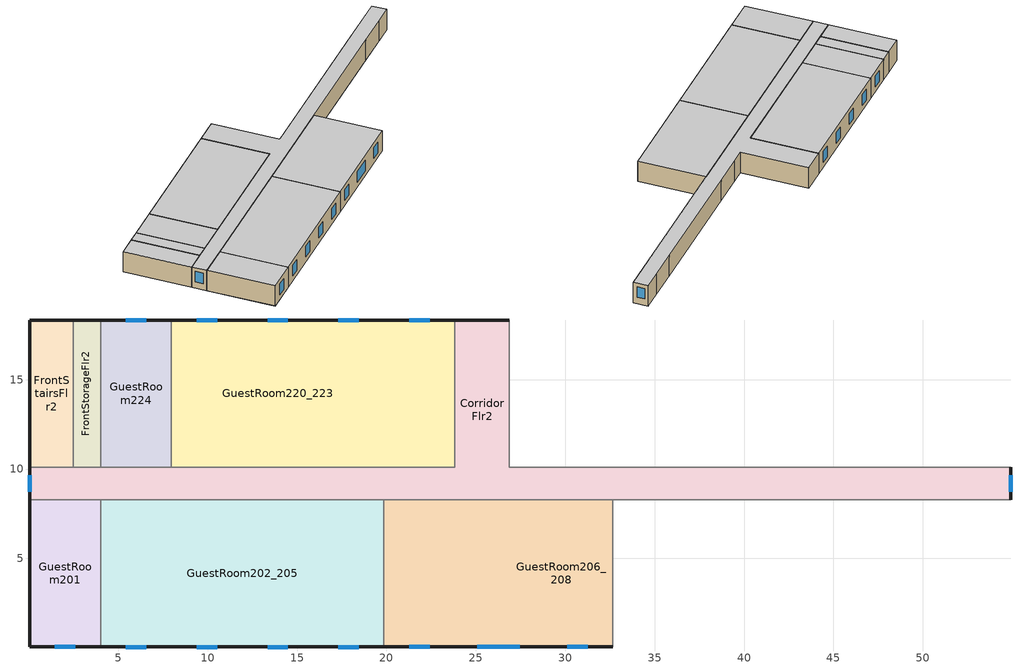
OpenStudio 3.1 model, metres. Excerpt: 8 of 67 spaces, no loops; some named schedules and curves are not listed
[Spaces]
CorridorFlr2
 floor to CorridorFlr1: 26.87,18.34 26.87,10.11 54.91,10.11 54.91,8.28 0.05,8.28 0.05,10.11 23.82,10.11 23.82,18.34 z3.35
 wall outside: 0.05,10.11 0.05,8.28 / 54.91,8.28 54.91,10.11 / 26.87,18.34 23.82,18.34 z3.35:6.1
 wall to GuestRoom201: 0.05,8.28 4.01,8.28 z3.35:6.1
 wall to GuestRoom213: 48.51,8.28 52.47,8.28 z3.35:6.1
 wall to GuestRoom219: 32.66,10.11 28.7,10.11 z3.35:6.1
 wall to GuestRoom209_212: 32.66,8.28 48.51,8.28 z3.35:6.1
 wall to FrontStorageFlr2: 4.01,10.11 2.49,10.11 z3.35:6.1
 wall to RearStairsFlr2: 54.91,10.11 52.47,10.11 z3.35:6.1
 wall to ElevatorCoreFlr2: 28.7,10.11 26.87,10.11 26.87,18.34 z3.35:6.1
 wall to GuestRoom215_218: 48.51,10.11 32.66,10.11 z3.35:6.1
 wall to RearStorageFlr2: 52.47,8.28 54.91,8.28 z3.35:6.1
 wall to FrontStairsFlr2: 2.49,10.11 0.05,10.11 z3.35:6.1
 wall to GuestRoom206_208: 19.86,8.28 32.66,8.28 z3.35:6.1
 wall to GuestRoom220_223: 23.82,18.34 23.82,10.11 7.97,10.11 z3.35:6.1
 wall to GuestRoom202_205: 4.01,8.28 19.86,8.28 z3.35:6.1
 wall to GuestRoom224: 7.97,10.11 4.01,10.11 z3.35:6.1
 wall to GuestRoom214: 52.47,10.11 48.51,10.11 z3.35:6.1
 window: 0.05,9.66 0.05,8.73 / 54.91,8.73 54.91,9.66 z4.19:5.61
 ceiling to CorridorFlr3: 54.91,8.28 54.91,10.11 26.87,10.11 26.87,18.34 23.82,18.34 23.82,10.11 0.05,10.11 0.05,8.28 z6.1
GuestRoom201
 floor to FrontLoungeFlr1: 4.01,8.28 4.01,0.05 0.05,0.05 0.05,8.28 z3.35
 wall outside: 0.05,8.28 0.05,0.05 4.01,0.05 z3.35:6.1
 wall to GuestRoom202_205: 4.01,0.05 4.01,8.28 z3.35:6.1
 window: 1.46,0.05 2.6,0.05 z4:5.45
 ceiling to GuestRoom301: 4.01,0.05 4.01,8.28 0.05,8.28 0.05,0.05 z6.1
GuestRoom220_223
 floor to FrontOfficeFlr1: 19.86,18.34 19.86,10.11 7.97,10.11 7.97,18.34 z3.35
 floor to ExerciseCenterFlr1: 23.82,18.34 23.82,10.11 19.86,10.11 19.86,18.34 z3.35
 wall outside: 23.82,18.34 7.97,18.34 z3.35:6.1
 wall to GuestRoom224: 7.97,18.34 7.97,10.11 z3.35:6.1
 window: 22.41,18.34 21.27,18.34 / 18.45,18.34 17.31,18.34 / 14.49,18.34 13.35,18.34 / 10.52,18.34 9.39,18.34 z4:5.45
 ceiling to GuestRoom320_323: 23.82,10.11 23.82,18.34 7.97,18.34 7.97,10.11 z6.1
GuestRoom202_205
 floor to FrontLoungeFlr1: 19.86,8.28 19.86,0.05 4.01,0.05 4.01,8.28 z3.35
 wall outside: 4.01,0.05 19.86,0.05 z3.35:6.1
 wall to GuestRoom206_208: 19.86,0.05 19.86,8.28 z3.35:6.1
 window: 17.31,0.05 18.45,0.05 / 9.39,0.05 10.52,0.05 / 13.35,0.05 14.49,0.05 / 5.42,0.05 6.56,0.05 z4:5.45
 ceiling to GuestRoom302_305: 19.86,0.05 19.86,8.28 4.01,8.28 4.01,0.05 z6.1
FrontStorageFlr2
 floor to FrontStorageFlr1: 4.01,18.34 4.01,10.11 2.49,10.11 2.49,18.34 z3.35
 wall outside: 4.01,18.34 2.49,18.34 z3.35:6.1
 wall to FrontStairsFlr2: 2.49,18.34 2.49,10.11 z3.35:6.1
 wall to GuestRoom224: 4.01,10.11 4.01,18.34 z3.35:6.1
 ceiling to FrontStorageFlr3: 4.01,10.11 4.01,18.34 2.49,18.34 2.49,10.11 z6.1
GuestRoom206_208
 floor to RestroomFlr1: 23.82,8.28 23.82,0.05 19.86,0.05 19.86,8.28 z3.35
 floor to CorridorFlr1: 26.87,8.28 26.87,0.05 23.82,0.05 23.82,8.28 z3.35
 floor to MeetingRoomFlr1: 32.66,8.28 32.66,0.05 26.87,0.05 26.87,8.28 z3.35
 wall outside: 19.86,0.05 32.66,0.05 z3.35:6.1
 wall to GuestRoom209_212: 32.66,0.05 32.66,8.28 z3.35:6.1
 window: 25.08,0.05 27.44,0.05 / 21.27,0.05 22.41,0.05 / 30.11,0.05 31.25,0.05 z4:5.45
 ceiling to GuestRoom306_308: 32.66,0.05 32.66,8.28 19.86,8.28 19.86,0.05 z6.1
GuestRoom224
 floor to FrontOfficeFlr1: 7.97,18.34 7.97,10.11 4.01,10.11 4.01,18.34 z3.35
 wall outside: 7.97,18.34 4.01,18.34 z3.35:6.1
 window: 6.56,18.34 5.42,18.34 z4:5.45
 ceiling to GuestRoom324: 7.97,10.11 7.97,18.34 4.01,18.34 4.01,10.11 z6.1
FrontStairsFlr2
 floor to FrontStairsFlr1: 2.49,18.34 2.49,10.11 0.05,10.11 0.05,18.34 z3.35
 wall outside: 2.49,18.34 0.05,18.34 0.05,10.11 z3.35:6.1
 ceiling to FrontStairsFlr3: 2.49,10.11 2.49,18.34 0.05,18.34 0.05,10.11 z6.1
[Building]
-SmallHotel-ASHRAE 169-2013-2A created: 2021-08-23 21:15:38 +0000: North Axis {deg}=180; Default Construction Set=90.1-2010 - SmHotel - ASHRAE 169-2013-2A; Standards Number of Stories=4; Standards Number of Above Ground Stories=4; Standards Building Type=SmallHotel
[ClimateZones]
Climate Zone Institution Name 1=ASHRAE; Climate Zone Document Name 1=ANSI/ASHRAE Standard 169; Climate Zone Document Year 1=2006; Climate Zone Value 1=2A
[Site]
Tampa-MacDill AFB_FL_USA: Latitude {deg}=27.85; Longitude {deg}=-82.52; Time Zone {hr}=-5; Elevation {m}=8; Terrain=Suburbs
[Site:WaterMainsTemperature]
Calculation Method=Correlation; Annual Average Outdoor Air Temperature {C}=21.85; Maximum Difference In Monthly Average Outdoor Air Temperatures {deltaC}=14.3
[SizingPeriod:DesignDay] Barometric Pressure {Pa}=101229; Sky Clearness=0; Rain Indicator=0; Snow Indicator=0; Day of Month=21; Daylight Saving Time Indicator=0; Humidity Indicating Type=Wetbulb; Dry-Bulb Temperature Range Modifier Type=DefaultMultipliers
Name | Maximum Dry-Bulb Temperature {C} | Daily Dry-Bulb Temperature Range {deltaC} | Humidity Indicating Conditions at Maximum Dry-Bulb | Wind Speed {m/s} | Wind Direction {deg} | Month | Day Type | Solar Model Indicator | ASHRAE Taub | ASHRAE Taud
Tampa-MacDill.AFB_FL_USA Ann Clg .4% Condns DB=>MWB | 33.9 | 7.9 | 25.1 | 3.1 | 270 | 8 | SummerDesignDay | ASHRAETau | 0.491 | 2.016
Tampa-MacDill.AFB_FL_USA Ann Htg 99.6% Condns DB | 4.6 | 0 | 4.6 | 2.5 | 10 | 1 | WinterDesignDay | ASHRAEClearSky
[Site:GroundTemperature:FCfactorMethod]
January Ground Temperature {C}=24.2; February Ground Temperature {C}=18.9; March Ground Temperature {C}=15.7; April Ground Temperature {C}=13.6; May Ground Temperature {C}=15.5; June Ground Temperature {C}=17.1; July Ground Temperature {C}=21.2; August Ground Temperature {C}=26.9; September Ground Temperature {C}=27.6; October Ground Temperature {C}=27.9; November Ground Temperature {C}=27.4; December Ground Temperature {C}=26.2
[Material:NoMass] Thermal Absorptance=0.9; Solar Absorptance=0.7
Name | Roughness | Thermal Resistance {m2-K/W} | Visible Absorptance
CP02 CARPET PAD | VeryRough | 0.21648 | 0.8
Typical Insulation R-6.78 | Smooth | 1.19347 | 0.7
Typical Carpet Pad | Smooth | 0.21648 | 0.8
Typical Insulation R-5.89 | Smooth | 1.03652 | 0.7
Typical Insulation R-19.72; Typical Insulation R-19.72 1 | Smooth | 3.4722 | 0.7
Typical Insulation R-0.58; Typical Insulation R-0.58 1 | Smooth | 0.101875 | 0.7
Typical Insulation R-0.01 | Smooth | 0.001 | 0.7
Typical Insulation R-8.93 | Smooth | 1.57183 | 0.7
Typical Insulation R-13.45 | Smooth | 2.368 | 0.7
Typical Insulation R-1.15 | Smooth | 0.202527 | 0.7
[Material]
Name | Roughness | Thickness {m} | Conductivity {W/m-K} | Density {kg/m3} | Specific Heat {J/kg-K} | Thermal Absorptance | Solar Absorptance | Visible Absorptance
4 in. Normalweight Concrete Floor | MediumRough | 0.1016 | 2.31 | 2322 | 832 | 0.9 | 0.7 | 0.7
25mm Stucco | Smooth | 0.0254 | 0.72 | 1856 | 840 | 0.9 | 0.7 | 0.7
5/8 in. Gypsum Board | MediumSmooth | 0.0159 | 0.16 | 800 | 1090 | 0.9 | 0.7 | 0.7
Roof Membrane - Highly Reflective | VeryRough | 0.0095 | 0.16 | 1121.29 | 1460 | 0.75 | 0.45 | 0.7
Metal Roof Surface; F08 Metal surface | Smooth | 0.0008 | 45.28 | 7824 | 500 | 0.9 | 0.7 | 0.7
1/2 in. Gypsum Board | Smooth | 0.0127 | 0.16 | 800 | 1090 | 0.9 | 0.7 | 0.5
6 in. Normalweight Concrete Floor | MediumRough | 0.1524 | 2.31 | 2322 | 832 | 0.9 | 0.7 | 0.7
8 in. Concrete Block Basement Wall | MediumRough | 0.2032 | 1.326 | 1842 | 912 | 0.9 | 0.7 | 0.7
G05 25mm wood | MediumSmooth | 0.0254 | 0.15 | 608 | 1630 | 0.9 | 0.5 | 0.5
[DefaultConstructionSet] Interior Partition Construction=Typical Interior Partition
Name | Default Exterior Surface Constructions | Default Interior Surface Constructions | Default Ground Contact Surface Constructions | Default Exterior SubSurface Constructions | Default Interior SubSurface Constructions
90.1-2010 - SmHotel - ASHRAE 169-2013-2A | Default Surface Constructions 1 | Default Surface Constructions 2 | Default Surface Constructions 3 | Default Sub Surface Constructions 1 | Default Sub Surface Constructions 2
90.1-2010 - SmHotel - ASHRAE 169-2013-2A 1 | Default Surface Constructions 4 | Default Surface Constructions 5 | Default Surface Constructions 6 | Default Sub Surface Constructions 3 | Default Sub Surface Constructions 4
[DefaultSurfaceConstructions]
Name | Floor Construction | Wall Construction | Roof Ceiling Construction
Default Surface Constructions 1 | Typical Insulated Exterior Mass Floor R-9.35 | Typical Insulated Steel Framed Exterior Wall R-8.06 | Typical IEAD Roof - Highly Reflective R-20.83
Default Surface Constructions 2; Default Surface Constructions 5 | int_slab_floor_smallhotel | int_wall_smallhotel | int_slab_ceiling_smallhotel
Default Surface Constructions 3; Default Surface Constructions 6 | Typical Insulated Carpeted 6in Slab Floor | Typical Insulated Basement Mass Wall
Default Surface Constructions 4 | Typical Insulated Exterior Mass Floor R-11.49 | Typical Insulated Steel Framed Exterior Wall R-15.63 | Typical IEAD Roof - Highly Reflective R-20.83 1
[Construction]
Typical Insulated Exterior Mass Floor R-9.35: Typical Insulation R-6.78, 4 in. Normalweight Concrete Floor, Typical Carpet Pad
Typical Insulated Steel Framed Exterior Wall R-8.06: 25mm Stucco, 5/8 in. Gypsum Board, Typical Insulation R-5.89, 5/8 in. Gypsum Board
Typical IEAD Roof - Highly Reflective R-20.83: Roof Membrane - Highly Reflective, Typical Insulation R-19.72, Metal Roof Surface
int_slab_floor_smallhotel: 4 in. Normalweight Concrete Floor, CP02 CARPET PAD
int_wall_smallhotel: 1/2 in. Gypsum Board, 1/2 in. Gypsum Board
int_slab_ceiling_smallhotel: CP02 CARPET PAD, 4 in. Normalweight Concrete Floor
Typical Insulated Carpeted 6in Slab Floor: 6 in. Normalweight Concrete Floor, Typical Carpet Pad
Typical Insulated Basement Mass Wall: 8 in. Concrete Block Basement Wall
U 0.72 SHGC 0.25 Sgl Ref-B-M Tint 6mm: REF B TINT MID 6MM
Typical Insulated Metal Door R-1.43: F08 Metal surface, Typical Insulation R-0.58
U 0.88 SHGC 0.16 Sgl Ref-A-L Clr 6mm: REF A CLEAR LO 6MM
Typical Overhead Door R-0.86: Typical Insulation R-0.01
U 1.98 SHGC 0.36 Sgl Ref-B-H Clr 6mm: REF B CLEAR HI 6MM
Typical Interior Window: Clear 3mm
Typical Interior Door; Typical Interior Partition: G05 25mm wood
Typical Insulated Exterior Mass Floor R-11.49: Typical Insulation R-8.93, 4 in. Normalweight Concrete Floor, Typical Carpet Pad
Typical Insulated Steel Framed Exterior Wall R-15.63: 25mm Stucco, 5/8 in. Gypsum Board, Typical Insulation R-13.45, 5/8 in. Gypsum Board
Typical IEAD Roof - Highly Reflective R-20.83 1: Roof Membrane - Highly Reflective, Typical Insulation R-19.72 1, Metal Roof Surface
Typical Insulated Metal Door R-1.43 1: F08 Metal surface, Typical Insulation R-0.58 1
Typical Overhead Door R-2.0: Typical Insulation R-1.15
U 1.98 SHGC 0.19 Simple Glazing Skylight U-1.98 SHGC 0.27: U 1.98 SHGC 0.19 Simple Glazing U-1.23 SHGC 0.27
[DefaultSubSurfaceConstructions]
Name | Fixed Window Construction | Operable Window Construction | Door Construction | Glass Door Construction | Overhead Door Construction | Skylight Construction | Tubular Daylight Dome Construction | Tubular Daylight Diffuser Construction
Default Sub Surface Constructions 1 | U 0.72 SHGC 0.25 Sgl Ref-B-M Tint 6mm | U 0.72 SHGC 0.25 Sgl Ref-B-M Tint 6mm | Typical Insulated Metal Door R-1.43 | U 0.88 SHGC 0.16 Sgl Ref-A-L Clr 6mm | Typical Overhead Door R-0.86 | U 1.98 SHGC 0.36 Sgl Ref-B-H Clr 6mm | Typical Interior Window | Typical Interior Window
Default Sub Surface Constructions 2; Default Sub Surface Constructions 4 | Typical Interior Window | Typical Interior Window | Typical Interior Door
Default Sub Surface Constructions 3 | U 0.72 SHGC 0.25 Sgl Ref-B-M Tint 6mm | U 0.72 SHGC 0.25 Sgl Ref-B-M Tint 6mm | Typical Insulated Metal Door R-1.43 1 |  | Typical Overhead Door R-2.0 | U 1.98 SHGC 0.19 Simple Glazing Skylight U-1.98 SHGC 0.27 | Typical Interior Window | Typical Interior Window
[WindowMaterial:Glazing] Optical Data Type=SpectralAverage; Infrared Transmittance at Normal Incidence=0; Front Side Infrared Hemispherical Emissivity=0.84; Conductivity {W/m-K}=0.9; Dirt Correction Factor for Solar and Visible Transmittance=1; Solar Diffusing=No
Name | Thickness {m} | Solar Transmittance at Normal Incidence | Front Side Solar Reflectance at Normal Incidence | Back Side Solar Reflectance at Normal Incidence | Visible Transmittance at Normal Incidence | Front Side Visible Reflectance at Normal Incidence | Back Side Visible Reflectance at Normal Incidence | Back Side Infrared Hemispherical Emissivity
REF B TINT MID 6MM | 0.006 | 0.1 | 0.11 | 0.41 | 0.13 | 0.1 | 0.32 | 0.45
REF A CLEAR LO 6MM | 0.006 | 0.066 | 0.341 | 0.493 | 0.08 | 0.41 | 0.37 | 0.4
REF B CLEAR HI 6MM | 0.006 | 0.24 | 0.16 | 0.32 | 0.3 | 0.16 | 0.29 | 0.6
Clear 3mm | 0.003 | 0.837 | 0.075 | 0.075 | 0.898 | 0.081 | 0.081 | 0.84
[WindowMaterial:SimpleGlazingSystem]
U 1.98 SHGC 0.19 Simple Glazing U-1.23 SHGC 0.27: U-Factor {W/m2-K}=7; Solar Heat Gain Coefficient=0.27; Visible Transmittance=0.15
[Space] Default Construction Set=90.1-2010 - SmHotel - ASHRAE 169-2013-2A 1; Building Story=BuildingStory2
Name | Space Type | Thermal Zone
CorridorFlr2 | SmallHotel Corridor | CorridorFlr2 ZN
FrontStairsFlr2 | SmallHotel Stair | FrontStairsFlr2 ZN
GuestRoom224 | SmallHotel GuestRoom123Occ | GuestRoom224 ZN
GuestRoom201 | SmallHotel GuestRoom123Vac | GuestRoom201 ZN
GuestRoom220_223 | SmallHotel GuestRoom123Occ | GuestRoom220_223 ZN
GuestRoom202_205 | SmallHotel GuestRoom123Occ | GuestRoom202_205 ZN
FrontStorageFlr2 | SmallHotel Storage | FrontStorageFlr2 ZN
GuestRoom206_208 | SmallHotel GuestRoom123Occ | GuestRoom206_208 ZN
[BuildingStory]
BuildingStory2
[SpaceType] Standards Building Type=SmallHotel
Name | Default Schedule Set | Design Specification Outdoor Air Object | Standards Space Type
SmallHotel Corridor | SmallHotel Corridor Schedule Set | SmallHotel Corridor Ventilation | Corridor
SmallHotel Stair | SmallHotel Stair Schedule Set | SmallHotel Stair Ventilation | Stair
SmallHotel Storage | SmallHotel Storage Schedule Set | SmallHotel Storage Ventilation | Storage
SmallHotel GuestRoom123Occ | SmallHotel GuestRoom123Occ Schedule Set | SmallHotel GuestRoom123Occ Ventilation | GuestRoom123Occ
SmallHotel GuestRoom123Vac | SmallHotel GuestRoom123Vac Schedule Set | SmallHotel GuestRoom123Vac Ventilation | GuestRoom123Vac
[Lights:Definition] Design Level Calculation Method=Watts/Area; Fraction Radiant=0.7; Fraction Visible=0.2; Return Air Fraction=0
Name | Watts per Space Floor Area {W/m2}
SmallHotel Corridor Lights Definition | 8.52502
SmallHotel GuestRoom123Occ Lights Definition; SmallHotel GuestRoom123Vac Lights Definition | 8.07293
SmallHotel Stair Lights Definition | 7.4271
SmallHotel Storage Lights Definition | 6.78126
[Lights] Fraction Replaceable=1
Name | Lights Definition | Space or SpaceType
SmallHotel Corridor Lights | SmallHotel Corridor Lights Definition | SmallHotel Corridor
SmallHotel GuestRoom123Occ Lights | SmallHotel GuestRoom123Occ Lights Definition | SmallHotel GuestRoom123Occ
SmallHotel GuestRoom123Vac Lights | SmallHotel GuestRoom123Vac Lights Definition | SmallHotel GuestRoom123Vac
SmallHotel Stair Lights | SmallHotel Stair Lights Definition | SmallHotel Stair
SmallHotel Storage Lights | SmallHotel Storage Lights Definition | SmallHotel Storage
[DesignSpecification:OutdoorAir] Outdoor Air Method=Sum
Name | Outdoor Air Flow per Floor Area {m3/s-m2} | Outdoor Air Flow per Person {m3/s-person}
SmallHotel Corridor Ventilation; SmallHotel Stair Ventilation | 0.0003048
SmallHotel GuestRoom123Occ Ventilation; SmallHotel GuestRoom123Vac Ventilation | 0.0003048 | 0.00235974
SmallHotel Storage Ventilation | 0.0006096
[DefaultScheduleSet] People Activity Level Schedule=HotelSmall Activity_Sch
Name | Number of People Schedule | Lighting Schedule | Electric Equipment Schedule | Infiltration Schedule
SmallHotel Corridor Schedule Set | HotelSmall AlwaysOff | HotelSmall BLDG_LIGHT_CORRIDOR_SCH | HotelSmall AlwaysOff | Always On
SmallHotel GuestRoom123Occ Schedule Set | HotelSmall GuestRoom_Occ_Sch | HotelSmall BLDG_LIGHT_GUESTROOM_SCH_2010 | HotelSmall GuestRoom_Eqp_Sch_Base | HotelSmall GuestRoom_Infil_Sch
SmallHotel GuestRoom123Vac Schedule Set | HotelSmall AlwaysOff | HotelSmall AlwaysOff | HotelSmall AlwaysOff | HotelSmall GuestRoom_Infil_Sch
SmallHotel Stair Schedule Set | HotelSmall AlwaysOff | HotelSmall BLDG_LIGHT_STAIR_SCH | HotelSmall AlwaysOff | Always On
SmallHotel Storage Schedule Set | HotelSmall AlwaysOff | HotelSmall BLDG_LIGHT_STORAGE_SCH | HotelSmall AlwaysOff | Always On
[ThermostatSetpoint:DualSetpoint]
Name | Heating Setpoint Temperature Schedule | Cooling Setpoint Temperature Schedule
SmallHotel Corridor Thermostat 2 | HotelSmall CommonArea_HtgSP_Sch | HotelSmall CommonArea_ClgSP_Sch
SmallHotel Stair Thermostat 2; SmallHotel Storage Thermostat 2 | HotelSmall SemiHeated_HtgSP_Sch | SmallHotel UnitHeater ClgSP Sch
SmallHotel GuestRoom123Vac Thermostat 3 | HotelSmall VacGuestRoom_HtgSP_Sch | HotelSmall VacGuestRoom_ClgSP_Sch
SmallHotel GuestRoom123Occ Thermostat 4; SmallHotel GuestRoom123Occ Thermostat 5; SmallHotel GuestRoom123Occ Thermostat 10; SmallHotel GuestRoom123Occ Thermostat 11 | HotelSmall Adva_OccGuestRoom_HtgSP_Sch | HotelSmall Adva_OccGuestRoom_ClgSP_Sch
[ElectricEquipment:Definition] Design Level Calculation Method=Watts/Area; Watts per Space Floor Area {W/m2}=11.8403; Fraction Latent=0; Fraction Radiant=0.5; Fraction Lost=0
SmallHotel GuestRoom123Occ Elec Equip Definition; SmallHotel GuestRoom123Vac Elec Equip Definition
[ElectricEquipment]
Name | Electric Equipment Definition | Space or SpaceType
SmallHotel GuestRoom123Occ Elec Equip | SmallHotel GuestRoom123Occ Elec Equip Definition | SmallHotel GuestRoom123Occ
SmallHotel GuestRoom123Vac Elec Equip | SmallHotel GuestRoom123Vac Elec Equip Definition | SmallHotel GuestRoom123Vac
[People:Definition] Number of People Calculation Method=People/Area; People per Space Floor Area {person/m2}=0.0459619; Fraction Radiant=0.3
SmallHotel GuestRoom123Occ People Definition; SmallHotel GuestRoom123Vac People Definition
[People] Work Efficiency Schedule=Work Efficiency Schedule; Clothing Insulation Schedule=Clothing Schedule; Air Velocity Schedule=Air Velocity Schedule; Multiplier=1
Name | People Definition | Space or SpaceType
SmallHotel GuestRoom123Occ People | SmallHotel GuestRoom123Occ People Definition | SmallHotel GuestRoom123Occ
SmallHotel GuestRoom123Vac People | SmallHotel GuestRoom123Vac People Definition | SmallHotel GuestRoom123Vac
[SpaceInfiltration:DesignFlowRate] Design Flow Rate Calculation Method=Flow/ExteriorArea; Flow per Exterior Surface Area {m3/s-m2}=0.000569573; Constant Term Coefficient=0; Temperature Term Coefficient=0; Velocity Term Coefficient=0.224; Velocity Squared Term Coefficient=0
Name | Space or SpaceType | Schedule
CorridorFlr2 Infiltration | CorridorFlr2 | Always On
FrontStairsFlr2 Infiltration | FrontStairsFlr2 | Always On
FrontStorageFlr2 Infiltration | FrontStorageFlr2 | Always On
GuestRoom201 Infiltration | GuestRoom201 | HotelSmall GuestRoom_Infil_Sch
GuestRoom202_205 Infiltration | GuestRoom202_205 | HotelSmall GuestRoom_Infil_Sch
GuestRoom206_208 Infiltration | GuestRoom206_208 | HotelSmall GuestRoom_Infil_Sch
GuestRoom220_223 Infiltration | GuestRoom220_223 | HotelSmall GuestRoom_Infil_Sch
GuestRoom224 Infiltration | GuestRoom224 | HotelSmall GuestRoom_Infil_Sch
[ThermalZone] Use Ideal Air Loads=No
Name | Thermostat
CorridorFlr2 ZN | SmallHotel Corridor Thermostat 2
FrontStairsFlr2 ZN | SmallHotel Stair Thermostat 2
FrontStorageFlr2 ZN | SmallHotel Storage Thermostat 2
GuestRoom201 ZN | SmallHotel GuestRoom123Vac Thermostat 3
GuestRoom202_205 ZN | SmallHotel GuestRoom123Occ Thermostat 4
GuestRoom206_208 ZN | SmallHotel GuestRoom123Occ Thermostat 5
GuestRoom220_223 ZN | SmallHotel GuestRoom123Occ Thermostat 10
GuestRoom224 ZN | SmallHotel GuestRoom123Occ Thermostat 11
[Zone equipment]
GuestRoom104 ZN: GuestRoom104 ZN PTAC
GuestRoom105 ZN: GuestRoom105 ZN PTAC
GuestRoom201 ZN: GuestRoom201 ZN PTAC
GuestRoom202_205 ZN: GuestRoom202_205 ZN PTAC
GuestRoom206_208 ZN: GuestRoom206_208 ZN PTAC
GuestRoom209_212 ZN: GuestRoom209_212 ZN PTAC
GuestRoom213 ZN: GuestRoom213 ZN PTAC
GuestRoom214 ZN: GuestRoom214 ZN PTAC
GuestRoom215_218 ZN: GuestRoom215_218 ZN PTAC
GuestRoom219 ZN: GuestRoom219 ZN PTAC
GuestRoom220_223 ZN: GuestRoom220_223 ZN PTAC
GuestRoom224 ZN: GuestRoom224 ZN PTAC
GuestRoom301 ZN: GuestRoom301 ZN PTAC
GuestRoom302_305 ZN: GuestRoom302_305 ZN PTAC
GuestRoom306_308 ZN: GuestRoom306_308 ZN PTAC
GuestRoom309_312 ZN: GuestRoom309_312 ZN PTAC
GuestRoom313 ZN: GuestRoom313 ZN PTAC
GuestRoom314 ZN: GuestRoom314 ZN PTAC
GuestRoom315_318 ZN: GuestRoom315_318 ZN PTAC
GuestRoom319 ZN: GuestRoom319 ZN PTAC
GuestRoom320_323 ZN: GuestRoom320_323 ZN PTAC
GuestRoom324 ZN: GuestRoom324 ZN PTAC
GuestRoom401 ZN: GuestRoom401 ZN PTAC
GuestRoom402_405 ZN: GuestRoom402_405 ZN PTAC
GuestRoom406_408 ZN: GuestRoom406_408 ZN PTAC
GuestRoom409_412 ZN: GuestRoom409_412 ZN PTAC
GuestRoom413 ZN: GuestRoom413 ZN PTAC
GuestRoom414 ZN: GuestRoom414 ZN PTAC
GuestRoom415_418 ZN: GuestRoom415_418 ZN PTAC
GuestRoom419 ZN: GuestRoom419 ZN PTAC
GuestRoom420_423 ZN: GuestRoom420_423 ZN PTAC
GuestRoom424 ZN: GuestRoom424 ZN PTAC
RearStairsFlr1 ZN: RearStairsFlr1 ZN Unit Heater
RearStairsFlr2 ZN: RearStairsFlr2 ZN Unit Heater
RearStairsFlr3 ZN: RearStairsFlr3 ZN Unit Heater
RearStairsFlr4 ZN: RearStairsFlr4 ZN Unit Heater
[Fan:OnOff] Availability Schedule=Always On Discrete; Fan Total Efficiency=0.1595; Pressure Rise {Pa}=331.288; Maximum Flow Rate {m3/s}=autosize; Motor Efficiency=0.29; Motor In Airstream Fraction=1
Name | Fan Power Ratio Function of Speed Ratio Curve | Fan Efficiency Ratio Function of Speed Ratio Curve
GuestRoom101 ZN PTAC Fan | Fan On Off Power Curve | Fan On Off Efficiency Curve
GuestRoom102 ZN PTAC Fan | Fan On Off Power Curve 1 | Fan On Off Efficiency Curve 1
GuestRoom103 ZN PTAC Fan | Fan On Off Power Curve 2 | Fan On Off Efficiency Curve 2
GuestRoom104 ZN PTAC Fan | Fan On Off Power Curve 3 | Fan On Off Efficiency Curve 3
GuestRoom105 ZN PTAC Fan | Fan On Off Power Curve 4 | Fan On Off Efficiency Curve 4
GuestRoom201 ZN PTAC Fan | Fan On Off Power Curve 5 | Fan On Off Efficiency Curve 5
GuestRoom202_205 ZN PTAC Fan | Fan On Off Power Curve 6 | Fan On Off Efficiency Curve 6
GuestRoom206_208 ZN PTAC Fan | Fan On Off Power Curve 7 | Fan On Off Efficiency Curve 7
GuestRoom209_212 ZN PTAC Fan | Fan On Off Power Curve 8 | Fan On Off Efficiency Curve 8
GuestRoom213 ZN PTAC Fan | Fan On Off Power Curve 9 | Fan On Off Efficiency Curve 9
GuestRoom214 ZN PTAC Fan | Fan On Off Power Curve 10 | Fan On Off Efficiency Curve 10
GuestRoom215_218 ZN PTAC Fan | Fan On Off Power Curve 11 | Fan On Off Efficiency Curve 11
GuestRoom219 ZN PTAC Fan | Fan On Off Power Curve 12 | Fan On Off Efficiency Curve 12
GuestRoom220_223 ZN PTAC Fan | Fan On Off Power Curve 13 | Fan On Off Efficiency Curve 13
GuestRoom224 ZN PTAC Fan | Fan On Off Power Curve 14 | Fan On Off Efficiency Curve 14
[Exterior:Lights:Definition]
NonDimming Exterior Lights Def: Design Level {W}=4188
[Exterior:Lights]
NonDimming Exterior Lights Def: Exterior Lights Definition=NonDimming Exterior Lights Def; Schedule=HotelSmall Exterior_Lgt_ALWAYS_ON; Control Option=AstronomicalClock
